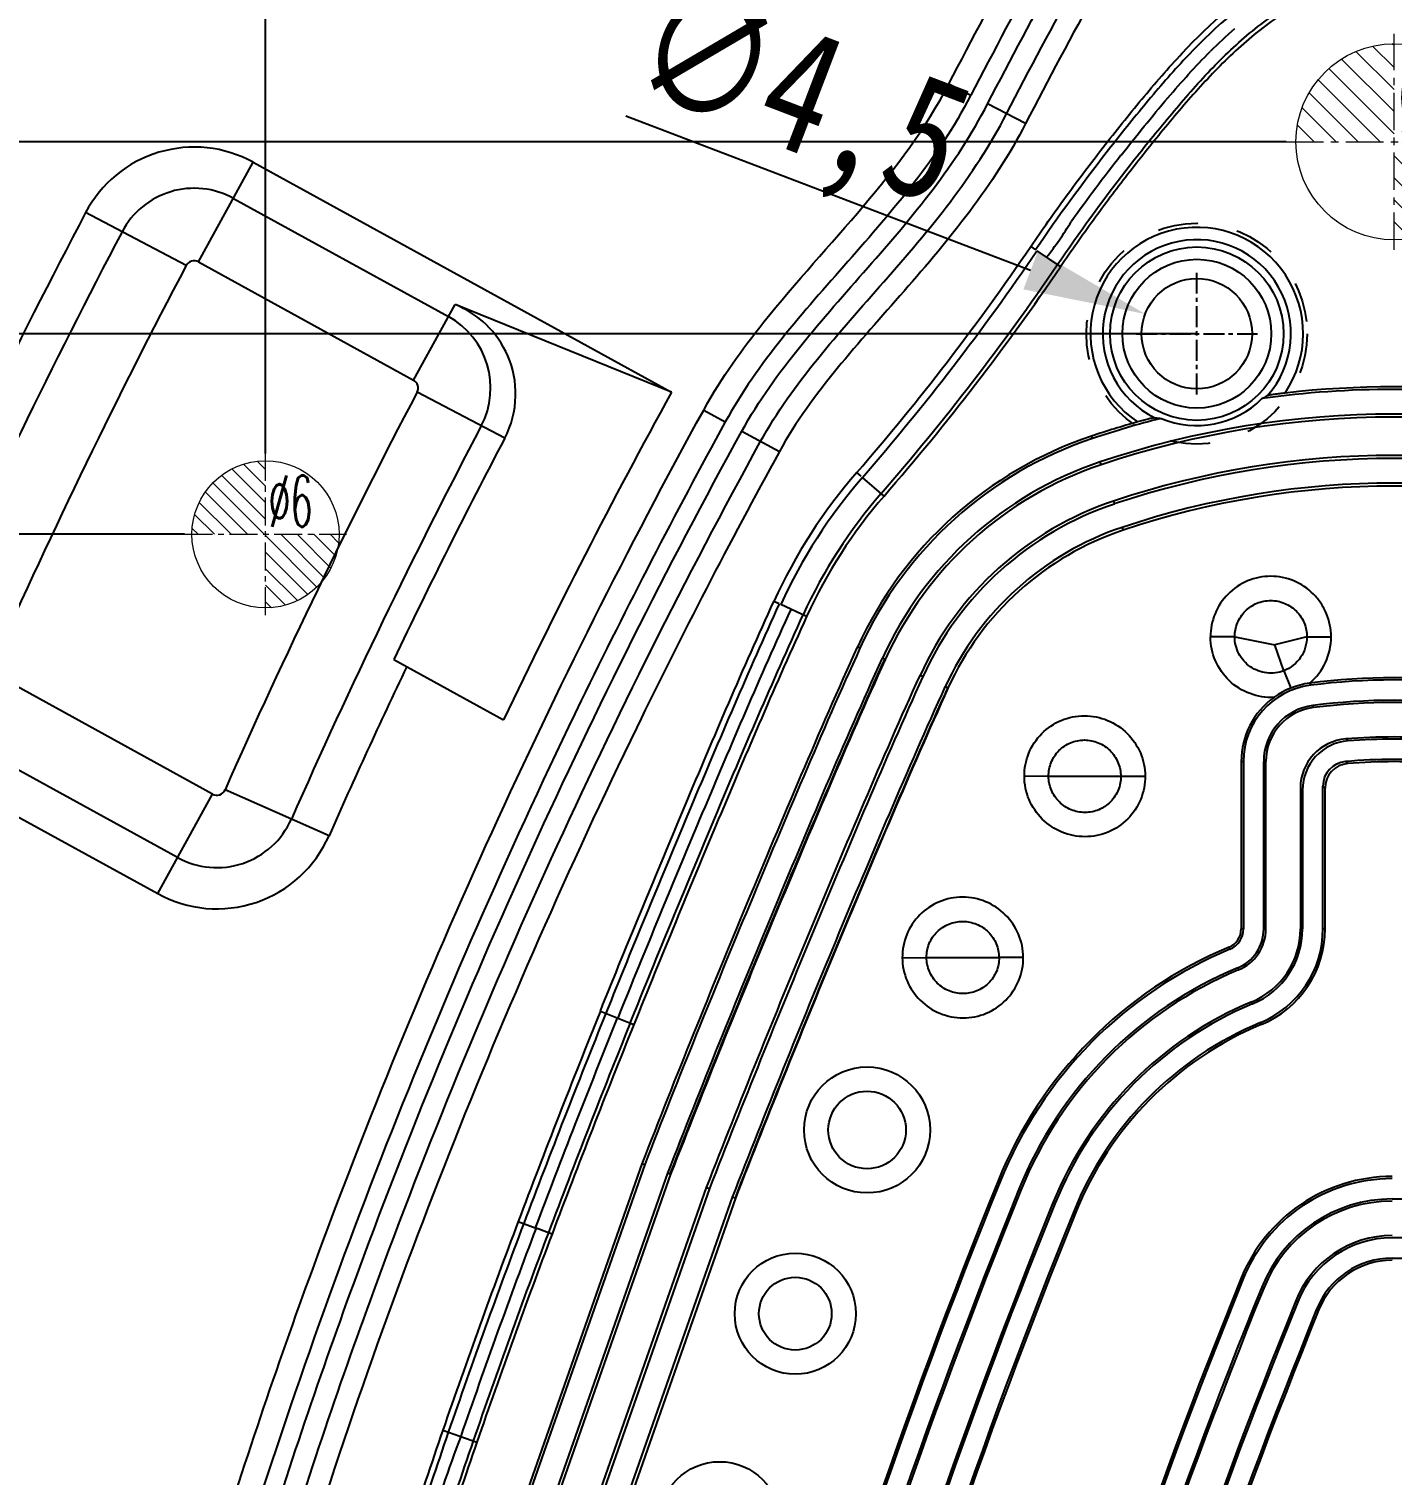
# Model space of a CAD drawing. Header units: millimetres. Extents: x 629 to 2024, y -4394 to 1386.
# Drawn here: x 1154.2 to 1209.7, y -1373.3 to -1314.3 of the extents above; entities that cross this region are included whole.
import ezdxf

# ---------------------------------------------------------------- set-up
doc = ezdxf.new("R2010")
doc.units = ezdxf.units.MM
doc.header["$LTSCALE"] = 16.335
doc.header["$PDMODE"] = 3
doc.header["$PDSIZE"] = 0.3125
doc.linetypes.add('CENTER', pattern=[0.6, 0.375, -0.075, 0.075, -0.075])
doc.linetypes.add('HIDDEN', pattern=[0.2, 0.1, -0.1])
doc.layers.get('0').update_dxf_attribs({"linetype": 'CONTINUOUS'})
doc.layers.get('Defpoints').update_dxf_attribs({"linetype": 'CONTINUOUS'})
doc.layers.add('DEFAULT_2', color=8, linetype='HIDDEN')
doc.layers.add('epin', color=13, linetype='CONTINUOUS', lineweight=9)
doc.styles.get("Standard").update_dxf_attribs({"font": 'txt', "width": 0.8})
doc.styles.add('TXT05', font='txt.shx', dxfattribs={"width": 0.5, "bigfont": 'gbcbig.shx'})
doc.dimstyles.new('副本 ISO-25-1', dxfattribs={"dimtxt": 5, "dimasz": 5, "dimexe": 0, "dimexo": 0, "dimgap": 0, "dimtad": 1, "dimtxsty": 'Standard', "dimcen": 0, "dimclrd": 4, "dimclre": 4, "dimclrt": 6, "dimazin": 0, "dimtfac": 1, "dimtofl": 0, "dimtmove": 0, "dimatfit": 3, "dimfxl": 0, "dimarcsym": 0})

# ---------------------------------------------------------------- blocks, each defined once
blk = doc.blocks.new('epin_ejp_6')
at = {"layer": 'epin'}
h = blk.add_hatch(dxfattribs=at)
h.set_pattern_fill('_ANSI31', color=123, scale=0.15, angle=90, style=0)
h.set_pattern_definition([(135, (735.3002, 266.8078), (-0.3367596, -0.3367596), [])])
h.paths.add_polyline_path([(0, 3, 0.414214), (-3, 0), (0, 0)])
h.paths.add_polyline_path([(3, 0), (0, 0), (0, -3, 0.414214)])
at = {"layer": 'epin', "color": 1, "linetype": 'CENTER', "ltscale": 0.186593}
for p, q in [((0, -3.3), (0, 3.3)), ((-3.3, 0), (3.3, 0))]:
    blk.add_line(p, q, dxfattribs=at)
at = {"layer": 'epin'}
blk.add_circle((0, 0), 3, dxfattribs=at)
at = {"layer": 'epin', "color": 6, "style": 'TXT05', "width": 0.5}
blk.add_text('%%c6', height=2.1, dxfattribs=at).set_placement((0.12, 0.3))
blk = doc.blocks.new('epin_ejp_8')
at = {"layer": 'epin'}
h = blk.add_hatch(dxfattribs=at)
h.set_pattern_fill('_ANSI31', color=123, scale=0.2, angle=90, style=0)
h.set_pattern_definition([(135, (-705.7219, 490.0809), (-0.4490128, -0.4490128), [])])
h.paths.add_polyline_path([(0, 4, 0.414214), (-4, 0), (0, 0)])
h.paths.add_polyline_path([(4, 0), (0, 0), (0, -4, 0.414214)])
at = {"layer": 'epin', "color": 1, "linetype": 'CENTER', "ltscale": 0.248791}
for p, q in [((0, -4.4), (0, 4.4)), ((-4.4, 0), (4.4, 0))]:
    blk.add_line(p, q, dxfattribs=at)
at = {"layer": 'epin'}
blk.add_circle((0, 0), 4, dxfattribs=at)
at = {"layer": 'epin', "color": 6, "style": 'TXT05', "width": 0.5}
blk.add_text('%%c8', height=2.8, dxfattribs=at).set_placement((0.16, 0.4))
blk = doc.blocks.new('*D378')
at = {"color": 4, "linetype": 'Continuous', "lineweight": -2}
blk.add_line((1178.486, -1317.854), (1194.993, -1324.151), dxfattribs=at)
at = {"color": 4}
blk.add_solid([(1195.29, -1323.372), (1194.696, -1324.929), (1199.664, -1325.933)], dxfattribs=at)
at = {"layer": 'Defpoints', "color": 0}
for p in [(1199.664, -1325.933), (1203.869, -1327.537)]:
    blk.add_point(p, dxfattribs=at)
at = {"color": 6, "insert": (1185.443, -1317.387), "char_height": 5, "attachment_point": 5, "rotation": 339.12099}
blk.add_mtext('∅4,5', dxfattribs=at)
blk = doc.blocks.new('*D401')
at = {"color": 4, "linetype": 'Continuous', "lineweight": -2}
blk.add_line((1209.806, -1266.46), (1209.806, -1253.053), dxfattribs=at)
at = {"layer": 'Defpoints', "color": 0}
for p in [(1209.806, -1255.053), (1209.806, -1266.46), (1209.806, -1420.914)]:
    blk.add_point(p, dxfattribs=at)
at = {"color": 6, "insert": (1207.306, -1254.053), "char_height": 5, "attachment_point": 5, "rotation": 90}
blk.add_mtext('0', dxfattribs=at)
blk = doc.blocks.new('*D410')
at = {"color": 4, "linetype": 'Continuous', "lineweight": -2}
blk.add_line((1160.506, -1334.914), (1101.076, -1334.914), dxfattribs=at)
at = {"layer": 'Defpoints', "color": 0}
for p in [(1107.743, -1334.914), (1160.506, -1334.914), (1209.806, -1420.914)]:
    blk.add_point(p, dxfattribs=at)
at = {"color": 6, "insert": (1104.409, -1332.414), "char_height": 5, "attachment_point": 5}
blk.add_mtext('86', dxfattribs=at)
blk = doc.blocks.new('*D411')
at = {"color": 4, "linetype": 'Continuous', "lineweight": -2}
blk.add_line((1201.766, -1326.735), (1092.409, -1326.735), dxfattribs=at)
at = {"layer": 'Defpoints', "color": 0}
for p in [(1107.743, -1326.735), (1201.766, -1326.735), (1209.806, -1420.914)]:
    blk.add_point(p, dxfattribs=at)
at = {"color": 6, "insert": (1100.076, -1323.818), "char_height": 5, "attachment_point": 5}
blk.add_mtext('94,18', dxfattribs=at)
blk = doc.blocks.new('*D412')
at = {"color": 4, "linetype": 'Continuous', "lineweight": -2}
blk.add_line((1205.406, -1318.914), (1099.076, -1318.914), dxfattribs=at)
at = {"layer": 'Defpoints', "color": 0}
for p in [(1107.743, -1318.914), (1205.406, -1318.914), (1209.806, -1420.914)]:
    blk.add_point(p, dxfattribs=at)
at = {"color": 6, "insert": (1103.409, -1316.414), "char_height": 5, "attachment_point": 5}
blk.add_mtext('102', dxfattribs=at)
blk = doc.blocks.new('*D413')
at = {"color": 4, "linetype": 'Continuous', "lineweight": -2}
blk.add_line((1181.506, -1300.914), (1099.076, -1300.914), dxfattribs=at)
at = {"layer": 'Defpoints', "color": 0}
for p in [(1107.743, -1300.914), (1181.506, -1300.914), (1209.806, -1420.914)]:
    blk.add_point(p, dxfattribs=at)
at = {"color": 6, "insert": (1103.409, -1298.414), "char_height": 5, "attachment_point": 5}
blk.add_mtext('120', dxfattribs=at)
blk = doc.blocks.new('*D414')
at = {"color": 4, "linetype": 'Continuous', "lineweight": -2}
blk.add_line((1141.803, -1280.914), (1099.076, -1280.914), dxfattribs=at)
at = {"layer": 'Defpoints', "color": 0}
for p in [(1107.743, -1280.914), (1141.803, -1280.914), (1209.806, -1420.914)]:
    blk.add_point(p, dxfattribs=at)
at = {"color": 6, "insert": (1103.409, -1278.414), "char_height": 5, "attachment_point": 5}
blk.add_mtext('140', dxfattribs=at)
blk = doc.blocks.new('*D428')
at = {"color": 4, "linetype": 'Continuous', "lineweight": -2}
blk.add_line((1184.806, -1297.614), (1184.806, -1248.386), dxfattribs=at)
at = {"layer": 'Defpoints', "color": 0}
for p in [(1184.806, -1255.053), (1184.806, -1297.614), (1209.806, -1420.914)]:
    blk.add_point(p, dxfattribs=at)
at = {"color": 6, "insert": (1182.306, -1251.719), "char_height": 5, "attachment_point": 5, "rotation": 90}
blk.add_mtext('25', dxfattribs=at)
blk = doc.blocks.new('*D408')
at = {"color": 4, "linetype": 'Continuous', "lineweight": -2}
blk.add_line((1163.806, -1331.614), (1163.806, -1248.386), dxfattribs=at)
at = {"layer": 'Defpoints', "color": 0}
for p in [(1163.806, -1255.053), (1163.806, -1331.614), (1209.806, -1420.914)]:
    blk.add_point(p, dxfattribs=at)
at = {"color": 6, "insert": (1161.306, -1251.719), "char_height": 5, "attachment_point": 5, "rotation": 90}
blk.add_mtext('46', dxfattribs=at)
blk = doc.blocks.new('*D409')
at = {"color": 4, "linetype": 'Continuous', "lineweight": -2}
blk.add_line((1139.806, -1277.545), (1139.806, -1249.053), dxfattribs=at)
at = {"layer": 'Defpoints', "color": 0}
for p in [(1139.806, -1255.053), (1139.806, -1277.545), (1209.806, -1420.914)]:
    blk.add_point(p, dxfattribs=at)
at = {"color": 6, "insert": (1137.306, -1252.053), "char_height": 5, "attachment_point": 5, "rotation": 90}
blk.add_mtext('70', dxfattribs=at)

msp = doc.modelspace()

# ---------------------------------------------------------------- linework, layer by layer
at = {"color": 7, "linetype": 'Continuous'}
for p, q in [((1191.661, -1316.554), (1192.554, -1317.016)), ((1192.554, -1317.016), (1192.533, -1317.056)), ((1194.785, -1318.171), (1193.239, -1317.37)), ((1161.073, -1323.808), (1163.307, -1319.748)), ((1163.307, -1319.748), (1180.352, -1329.125)), ((1162.497, -1321.219), (1171.261, -1326.04)), ((1160.572, -1323.958), (1156.473, -1321.799)), ((1194.996, -1323.185), (1195.193, -1323.319)), ((1195.25, -1323.358), (1196.211, -1324.011)), ((1161.073, -1323.808), (1169.837, -1328.628)), ((1169.837, -1328.628), (1171.534, -1325.543)), ((1180.352, -1329.125), (1171.534, -1325.543)), ((1173.555, -1330.997), (1169.985, -1329.12)), ((1181.666, -1329.848), (1182.548, -1330.331)), ((1183.224, -1330.702), (1184.751, -1331.539)), ((1197.51, -1331.009), (1197.477, -1330.909)), ((1197.868, -1332.079), (1197.829, -1331.962)), ((1188.089, -1332.547), (1187.909, -1332.391)), ((1189.018, -1333.354), (1188.14, -1332.592)), ((1198.365, -1333.561), (1198.404, -1333.677)), ((1198.723, -1334.63), (1198.762, -1334.747)), ((1184.742, -1337.751), (1184.525, -1337.652)), ((1185.862, -1338.262), (1184.805, -1337.779)), ((1203.311, -1339.094), (1204.939, -1339.417)), ((1206.252, -1339.094), (1204.939, -1339.417)), ((1205.319, -1340.474), (1204.939, -1339.417)), ((1206.252, -1339.094), (1207.24, -1339.092)), ((1169.034, -1340.018), (1173.51, -1342.48)), ((1188.035, -1339.552), (1187.939, -1339.509)), ((1189.062, -1340.019), (1188.95, -1339.968)), ((1205.319, -1340.474), (1205.598, -1341.181)), ((1161.645, -1345.503), (1152.851, -1340.665)), ((1190.597, -1340.716), (1190.486, -1340.666)), ((1191.608, -1341.176), (1191.512, -1341.132)), ((1206.5, -1341.892), (1206.511, -1341.979)), ((1160.221, -1348.091), (1151.427, -1343.254)), ((1207.835, -1343.255), (1207.93, -1343.335)), ((1150.618, -1344.725), (1159.412, -1349.562)), ((1203.575, -1344.172), (1203.575, -1351.003)), ((1203.575, -1344.172), (1203.663, -1344.172)), ((1203.663, -1344.172), (1203.663, -1351.003)), ((1204.493, -1351.003), (1204.493, -1344.172)), ((1204.493, -1344.172), (1204.58, -1344.172)), ((1204.58, -1351.003), (1204.58, -1344.172)), ((1207.825, -1344.176), (1207.916, -1344.257)), ((1166.396, -1347.201), (1162.157, -1345.33)), ((1195.723, -1344.776), (1194.736, -1344.783)), ((1195.723, -1344.776), (1198.67, -1344.776)), ((1198.67, -1344.776), (1199.658, -1344.769)), ((1205.987, -1345.257), (1205.987, -1351.003)), ((1206.075, -1345.338), (1205.987, -1345.257)), ((1206.905, -1351.003), (1206.905, -1345.177)), ((1206.992, -1345.258), (1206.905, -1345.177)), ((1206.992, -1351.003), (1206.992, -1345.258)), ((1159.412, -1349.562), (1161.645, -1345.503)), ((1206.075, -1345.338), (1206.075, -1351.003)), ((1203.663, -1351.003), (1203.575, -1351.003)), ((1204.58, -1351.003), (1204.493, -1351.003)), ((1206.075, -1351.003), (1205.987, -1351.003)), ((1206.992, -1351.003), (1206.905, -1351.003)), ((1203.114, -1351.826), (1203.08, -1351.745)), ((1189.762, -1352.173), (1190.749, -1352.166)), ((1190.749, -1352.166), (1193.705, -1352.166)), ((1194.692, -1352.159), (1193.705, -1352.166)), ((1203.432, -1352.592), (1203.466, -1352.673)), ((1204.04, -1354.053), (1204.006, -1353.972)), ((1177.457, -1354.348), (1178.82, -1354.897)), ((1204.358, -1354.819), (1204.392, -1354.9)), ((1172.05, -1380.857), (1179.163, -1360.57)), ((1179.262, -1360.606), (1172.15, -1380.889)), ((1179.163, -1360.57), (1179.262, -1360.605)), ((1173.105, -1381.202), (1180.205, -1360.955)), ((1180.32, -1360.997), (1173.222, -1381.24)), ((1180.204, -1360.955), (1180.303, -1360.991)), ((1180.303, -1360.991), (1180.32, -1360.997)), ((1174.708, -1381.726), (1181.786, -1361.539)), ((1181.902, -1361.582), (1174.825, -1381.765)), ((1181.786, -1361.54), (1181.902, -1361.581)), ((1193.746, -1361.302), (1193.665, -1361.269)), ((1194.515, -1361.613), (1194.597, -1361.646)), ((1175.78, -1382.077), (1182.844, -1361.931)), ((1182.96, -1361.973), (1175.897, -1382.115)), ((1182.844, -1361.931), (1182.943, -1361.967)), ((1182.943, -1361.967), (1182.96, -1361.973)), ((1195.982, -1362.206), (1195.901, -1362.173)), ((1209.724, -1362.009), (1211.817, -1362.009)), ((1174.109, -1362.922), (1174.802, -1363.183)), ((1196.752, -1362.517), (1196.833, -1362.55)), ((1175.484, -1363.44), (1174.834, -1363.195)), ((1211.817, -1363.592), (1209.724, -1363.592)), ((1209.724, -1364.421), (1211.817, -1364.421)), ((1203.643, -1365.298), (1203.562, -1365.265)), ((1204.412, -1365.608), (1204.494, -1365.641)), ((1205.881, -1366.199), (1205.799, -1366.166)), ((1206.65, -1366.509), (1206.732, -1366.541)), ((1171.032, -1371.44), (1171.732, -1371.681)), ((1171.764, -1371.692), (1172.421, -1371.918))]:
    msp.add_line(p, q, dxfattribs=at)
at = {"color": 1, "linetype": 'CENTER', "ltscale": 0.139945}
for p, q in [((1201.766, -1329.21), (1201.766, -1324.26)), ((1199.291, -1326.735), (1204.241, -1326.735))]:
    msp.add_line(p, q, dxfattribs=at)
at = {"color": 7, "linetype": 'Continuous'}
for centre, radius in [((1201.766, -1326.735), 3.534), ((1201.766, -1326.735), 3.032), ((1188.326, -1359.196), 2.569), ((1188.326, -1359.196), 1.581), ((1185.4, -1366.685), 2.469), ((1185.4, -1366.685), 1.482), ((1182.317, -1375.188), 2.469)]:
    msp.add_circle(centre, radius, dxfattribs=at)
at = {"color": 2, "linetype": 'Continuous'}
msp.add_circle((1201.766, -1326.735), 2.25, dxfattribs=at)
at = {"color": 7, "linetype": 'Continuous'}
for centre, radius, start, end in [((1160.897, -1324.129), 5, 61.18495, 152.22961), ((1258.34, -1366.302), 75.853, 141.86737, 144.42476), ((1160.897, -1324.129), 3.321, 61.18495, 152.22961), ((1403.555, -1451.908), 279.245, 152.22961, 155.9958), ((1403.555, -1451.908), 277.566, 152.22961, 155.9958), ((1201.766, -1326.735), 4.336, 326.07584, 236.11576), ((1201.766, -1326.735), 3.834, 318.78783, 243.40377), ((1113.357, -1267.664), 98.729, 319.03533, 325.78127), ((1113.357, -1267.664), 99.036, 319.03533, 325.78127), ((1403.555, -1451.908), 274.612, 152.22961, 155.9958), ((1160.897, -1324.129), 0.367, 61.18495, 152.22961), ((1113.357, -1267.664), 100.04, 319.03533, 325.78127), ((1113.357, -1267.664), 100.198, 319.03533, 325.78127), ((1169.66, -1328.95), 3.321, 332.26915, 61.18495), ((1169.66, -1328.95), 0.367, 332.26915, 61.18495), ((1403.555, -1451.908), 263.878, 152.26915, 156.17831), ((1403.555, -1451.908), 254.745, 151.18495, 154.56061), ((1201.766, -1326.735), 3.746, 247.16557, 315.02603), ((1209.806, -1367.731), 38.726, 81.99901, 98.00099), ((1200.467, -1321.465), 8.847, 296.51043, 298.22022), ((1209.806, -1367.731), 38.831, 83.43146, 96.56854), ((1197.955, -1338.781), 18.577, 150.97646, 151.25903), ((1403.555, -1451.908), 260.924, 152.26915, 156.17831), ((1209.806, -1367.731), 38.831, 105.62306, 108.51331), ((1209.806, -1367.731), 38.726, 104.19061, 108.51331), ((1209.806, -1367.731), 37.721, 71.48706, 108.51331), ((1209.806, -1367.731), 37.598, 71.48706, 108.51331), ((1200.989, -1321.263), 8.949, 263.97796, 265.66831), ((1403.555, -1451.908), 259.845, 152.26915, 154.49429), ((1202.584, -1346.162), 16.085, 108.51331, 155.56827), ((1202.584, -1346.162), 15.979, 108.51331, 155.56827), ((1209.806, -1367.731), 36.035, 71.48706, 108.51331), ((1202.584, -1346.162), 14.975, 108.51331, 155.56827), ((1202.584, -1346.162), 14.852, 108.51331, 155.56827), ((1209.806, -1367.731), 35.912, 71.48706, 108.51331), ((1204.424, -1346.729), 21.871, 139.03533, 155.4787), ((1204.424, -1346.729), 21.564, 139.03533, 155.4787), ((1209.806, -1367.731), 34.907, 71.48706, 108.51331), ((1209.806, -1367.731), 34.784, 71.48706, 108.51331), ((1204.424, -1346.729), 20.56, 139.03533, 155.4787), ((1204.424, -1346.729), 20.401, 139.03533, 155.4787), ((1202.584, -1346.162), 13.288, 108.51331, 155.56827), ((1202.584, -1346.162), 13.165, 108.51331, 155.56827), ((1202.584, -1346.162), 12.161, 108.51331, 155.56827), ((1202.584, -1346.162), 12.038, 108.51331, 155.56827), ((1203.319, -1541.359), 202.265, 90.00238, 90.28203), ((1204.768, -1339.098), 2.472, 310.26741, 0.14238), ((1403.555, -1451.908), 259.245, 154.50195, 156.17831), ((1206.791, -1344.172), 3.128, 97.29284, 180), ((1206.744, -1344.054), 3.093, 97.03302, 126.23419), ((1209.806, -1367.731), 26.967, 82.6692, 97.33067), ((1209.806, -1367.731), 26.88, 82.70716, 97.29284), ((1206.791, -1344.172), 3.216, 125.67, 180), ((1209.806, -1367.731), 26.05, 82.70716, 97.29284), ((1209.806, -1367.731), 25.962, 82.70716, 97.29284), ((1206.791, -1344.172), 2.299, 97.29284, 180), ((1206.791, -1344.172), 2.211, 97.29284, 180), ((1207.996, -1345.257), 2.009, 94.59711, 180.00827), ((1208.084, -1345.338), 2.009, 94.39052, 180.00835), ((1209.806, -1367.731), 24.555, 85.39497, 94.60503), ((1209.806, -1367.731), 24.468, 85.60147, 94.39853), ((1209.806, -1367.731), 23.638, 85.19137, 94.80863), ((1207.909, -1345.177), 1.004, 94.79934, 180.00951), ((1207.997, -1345.258), 1.004, 94.59427, 180.00961), ((1209.806, -1367.731), 23.55, 85.39634, 94.60366), ((1161.822, -1345.181), 0.367, 241.18495, 336.17831), ((1161.822, -1345.181), 3.321, 241.18495, 336.17831), ((1161.822, -1345.181), 5, 241.18495, 336.17831), ((1202.771, -1351.003), 0.804, 292.57182, 360), ((1202.771, -1351.003), 0.892, 292.57182, 0), ((1202.771, -1351.003), 1.721, 292.57182, 0), ((1202.771, -1351.003), 1.809, 292.57182, 360), ((1202.771, -1351.003), 3.216, 292.57182, 360), ((1202.771, -1351.003), 3.304, 292.57182, 0), ((1202.771, -1351.003), 4.133, 292.57182, 0), ((1202.771, -1351.003), 4.221, 292.57182, 360), ((1209.724, -1367.729), 17.31, 112.57182, 158.08924), ((1209.724, -1367.729), 17.222, 112.57182, 158.08974), ((1209.724, -1367.729), 16.393, 112.57182, 158.09464), ((1209.724, -1367.729), 16.305, 112.57182, 158.09518), ((1209.724, -1367.729), 14.898, 112.57182, 158.10449), ((1209.724, -1367.729), 14.81, 112.57182, 158.10512), ((1556.983, -1507.467), 409.25, 158.02853, 159.31713), ((1556.984, -1507.467), 409.012, 158.0285, 159.3171), ((1597.497, -1523.538), 452.094, 158.06058, 158.65302), ((1556.986, -1507.468), 407.943, 158.02838, 159.31706), ((1556.987, -1507.468), 407.785, 158.02837, 159.31705), ((1209.724, -1367.729), 13.981, 112.57182, 158.11133), ((1209.724, -1367.729), 13.893, 112.57182, 158.11202), ((1539.267, -1500.67), 389.535, 158.66811, 159.33195), ((1209.724, -1367.729), 6.637, 90.00026, 158.21089), ((1209.724, -1367.729), 6.549, 90.00028, 158.21304), ((1434.533, -1459.105), 259.979, 157.89397, 171.43195), ((1434.533, -1459.105), 259.892, 157.89393, 171.43195), ((1434.533, -1459.105), 259.062, 157.89362, 171.43195), ((1434.533, -1459.105), 258.974, 157.89358, 171.43195), ((1434.533, -1459.105), 257.567, 157.89302, 171.43195), ((1434.533, -1459.105), 257.48, 157.89298, 171.43195), ((1209.724, -1367.729), 5.719, 90.00044, 158.23578), ((1209.724, -1367.729), 5.632, 90.00046, 158.23848), ((1463.862, -1472.413), 309.75, 159.29954, 160.97504), ((1464.021, -1472.47), 309.681, 159.29995, 160.9745), ((1434.533, -1459.105), 256.65, 157.89264, 171.43195), ((1434.533, -1459.105), 256.562, 157.8926, 171.43195), ((1464.021, -1472.47), 309.145, 159.2999, 160.97443), ((1467.739, -1473.825), 312.564, 159.30834, 160.96168), ((1467.739, -1473.826), 312.406, 159.30832, 160.96163), ((1209.724, -1367.729), 4.225, 90.00054, 158.29271), ((1209.724, -1367.729), 4.137, 90.00056, 158.29699), ((1209.724, -1367.729), 3.307, 90.00091, 158.34557), ((1209.724, -1367.729), 3.22, 90.00096, 158.35179), ((1434.533, -1459.105), 249.306, 157.88884, 171.43195), ((1434.533, -1459.105), 249.219, 157.88879, 171.43195), ((1434.533, -1459.105), 248.389, 157.88823, 171.43195), ((1434.533, -1459.105), 248.301, 157.88817, 171.43195), ((1434.533, -1459.105), 246.894, 157.8871, 171.43195), ((1434.533, -1459.105), 246.807, 157.88703, 171.43195), ((1434.533, -1459.105), 245.977, 157.8863, 171.43195), ((1434.533, -1459.105), 245.889, 157.88621, 171.43195), ((1398.524, -1449.879), 240.635, 160.97599, 163.04586), ((1398.524, -1449.879), 240.397, 160.97587, 163.04583), ((1218.343, -1389.476), 49.859, 159.10321, 163.96431), ((1395.614, -1448.943), 236.268, 160.96039, 163.05714), ((1398.525, -1449.879), 239.167, 160.97569, 163.04567)]:
    msp.add_arc(centre, radius, start, end, dxfattribs=at)
for points, knots in [([(1191.661, -1316.554), (1192.61, -1314.721), (1194.551, -1311.077), (1197.089, -1306.585), (1199.189, -1303.031), (1200.799, -1300.387), (1202.444, -1297.761), (1203.547, -1296.014), (1204.12, -1295.153)], [0, 0, 0, 0, 0.249926, 0.499875, 0.624828, 0.749808, 0.874744, 1, 1, 1, 1]), ([(1204.957, -1295.71), (1204.389, -1296.564), (1203.291, -1298.302), (1201.655, -1300.914), (1200.051, -1303.548), (1197.959, -1307.087), (1195.431, -1311.561), (1193.499, -1315.19), (1192.554, -1317.016)], [0, 0, 0, 0, 0.124871, 0.249906, 0.374917, 0.499944, 0.749965, 1, 1, 1, 1]), ([(1193.239, -1317.37), (1194.181, -1315.552), (1196.106, -1311.936), (1198.625, -1307.478), (1200.709, -1303.952), (1202.307, -1301.327), (1203.938, -1298.723), (1205.032, -1296.99), (1205.599, -1296.137)], [0, 0, 0, 0, 0.249967, 0.499942, 0.62492, 0.749912, 0.874888, 1, 1, 1, 1]), ([(1194.012, -1317.771), (1194.95, -1315.958), (1196.869, -1312.355), (1199.379, -1307.913), (1201.456, -1304.399), (1203.048, -1301.784), (1204.672, -1299.191), (1205.76, -1297.467), (1206.324, -1296.619)], [0, 0, 0, 0, 0.250062, 0.5001, 0.625154, 0.750171, 0.875223, 1, 1, 1, 1]), ([(1207.049, -1297.101), (1206.487, -1297.946), (1205.402, -1299.664), (1203.785, -1302.247), (1202.199, -1304.852), (1200.131, -1308.352), (1197.631, -1312.777), (1195.719, -1316.365), (1194.785, -1318.171)], [0, 0, 0, 0, 0.124868, 0.249903, 0.374913, 0.499945, 0.749965, 1, 1, 1, 1]), ([(1194.996, -1323.185), (1195.466, -1322.494), (1196.427, -1321.126), (1197.941, -1319.127), (1199.512, -1317.171), (1201.685, -1314.646), (1204.215, -1312.377), (1207.296, -1311.025), (1208.973, -1310.777), (1209.806, -1310.783)], [0, 0, 0, 0, 0.125182, 0.250362, 0.375542, 0.500718, 0.750237, 0.875181, 1, 1, 1, 1]), ([(1209.805, -1311.022), (1208.961, -1311.015), (1207.268, -1311.277), (1204.207, -1312.674), (1201.727, -1314.951), (1199.596, -1317.445), (1197.554, -1319.993), (1196.11, -1321.971), (1195.193, -1323.319)], [0, 0, 0, 0, 0.12793, 0.254982, 0.505248, 0.629225, 0.752809, 1, 1, 1, 1]), ([(1196.08, -1323.922), (1196.971, -1322.612), (1198.373, -1320.69), (1200.351, -1318.216), (1201.887, -1316.412), (1203.542, -1314.739), (1205.405, -1313.322), (1207.508, -1312.334), (1209.046, -1312.087), (1209.806, -1312.094)], [0, 0, 0, 0, 0.253307, 0.380015, 0.506331, 0.631891, 0.755697, 0.878442, 1, 1, 1, 1]), ([(1209.806, -1312.253), (1209.032, -1312.245), (1207.472, -1312.506), (1205.363, -1313.535), (1203.519, -1314.973), (1201.894, -1316.643), (1200.389, -1318.42), (1198.938, -1320.24), (1197.538, -1322.1), (1196.647, -1323.37), (1196.211, -1324.011)], [0, 0, 0, 0, 0.124806, 0.249725, 0.374763, 0.499803, 0.624861, 0.749906, 0.874952, 1, 1, 1, 1]), ([(1181.711, -1329.768), (1182.399, -1328.526), (1184.449, -1325.661), (1188.219, -1321.646), (1190.732, -1318.348), (1191.661, -1316.554)], [0, 0, 0, 0, 0.257079, 0.63397, 1, 1, 1, 1]), ([(1192.533, -1317.056), (1191.884, -1318.302), (1190.305, -1320.638), (1186.672, -1324.807), (1183.867, -1327.926), (1182.548, -1330.331)], [0, 0, 0, 0, 0.253519, 0.505028, 1, 1, 1, 1]), ([(1183.224, -1330.702), (1183.901, -1329.467), (1185.568, -1327.186), (1188.355, -1324.059), (1191.076, -1320.911), (1192.606, -1318.592), (1193.239, -1317.37)], [0, 0, 0, 0, 0.252998, 0.50396, 0.752936, 1, 1, 1, 1]), ([(1183.987, -1331.121), (1184.64, -1329.93), (1186.272, -1327.703), (1189.031, -1324.609), (1191.789, -1321.415), (1193.357, -1319.036), (1194.012, -1317.771)], [0, 0, 0, 0, 0.243458, 0.491975, 0.744367, 1, 1, 1, 1]), ([(1194.785, -1318.171), (1194.135, -1319.425), (1192.589, -1321.799), (1189.852, -1325), (1187.074, -1328.101), (1185.411, -1330.334), (1184.751, -1331.539)], [0, 0, 0, 0, 0.253179, 0.504658, 0.753889, 1, 1, 1, 1]), ([(1173.555, -1330.997), (1173.831, -1330.473), (1174.131, -1329.315), (1173.799, -1327.633), (1172.881, -1326.304), (1172, -1325.732), (1171.534, -1325.543)], [0, 0, 0, 0, 0.273279, 0.528973, 0.768085, 1, 1, 1, 1]), ([(1205.365, -1329.155), (1205.288, -1329.164), (1205.139, -1329.182), (1204.931, -1329.211), (1204.779, -1329.233), (1204.691, -1329.251), (1204.66, -1329.256), (1204.651, -1329.261)], [0, 0, 0, 0, 0.322074, 0.622571, 0.870986, 0.957065, 1, 1, 1, 1]), ([(1161.633, -1377.027), (1162.892, -1372.939), (1168.355, -1356.728), (1175.5, -1341.092), (1181.666, -1329.848)], [0, 0, 0, 0, 0.250147, 1, 1, 1, 1]), ([(1182.548, -1330.331), (1180.499, -1334.068), (1172.673, -1349.199), (1166.35, -1365.115), (1162.594, -1377.323)], [0, 0, 0, 0, 0.25018, 1, 1, 1, 1]), ([(1200.05, -1330.163), (1200.04, -1330.162), (1200.009, -1330.17), (1199.92, -1330.186), (1199.771, -1330.223), (1199.568, -1330.274), (1199.424, -1330.314), (1199.349, -1330.334)], [0, 0, 0, 0, 0.042919, 0.128969, 0.377398, 0.677912, 1, 1, 1, 1]), ([(1163.331, -1377.55), (1164.581, -1373.49), (1170.006, -1357.394), (1177.102, -1341.868), (1183.224, -1330.702)], [0, 0, 0, 0, 0.250136, 1, 1, 1, 1]), ([(1164.163, -1377.806), (1165.408, -1373.76), (1170.815, -1357.72), (1177.886, -1342.248), (1183.988, -1331.121)], [0, 0, 0, 0, 0.250108, 1, 1, 1, 1]), ([(1184.751, -1331.539), (1182.722, -1335.238), (1174.975, -1350.219), (1168.714, -1365.976), (1164.995, -1378.062)], [0, 0, 0, 0, 0.25018, 1, 1, 1, 1]), ([(1207.24, -1339.092), (1207.236, -1338.771), (1207.144, -1338.283), (1206.835, -1337.716), (1206.429, -1337.214), (1205.744, -1336.754), (1204.778, -1336.561), (1203.81, -1336.754), (1202.994, -1337.307), (1202.447, -1338.127), (1202.322, -1338.776), (1202.323, -1339.096)], [0, 0, 0, 0, 0.124892, 0.18767, 0.250454, 0.3753, 0.500225, 0.625165, 0.750047, 0.875039, 1, 1, 1, 1]), ([(1177.456, -1354.348), (1178.585, -1351.545), (1180.896, -1345.96), (1183.271, -1340.401), (1184.525, -1337.652)], [0, 0, 0, 0, 0.500003, 1, 1, 1, 1]), ([(1203.311, -1339.094), (1203.31, -1338.902), (1203.384, -1338.513), (1203.711, -1338.02), (1204.202, -1337.689), (1204.783, -1337.574), (1205.361, -1337.693), (1205.771, -1337.969), (1206.012, -1338.271), (1206.201, -1338.608), (1206.252, -1338.902), (1206.252, -1339.094)], [0, 0, 0, 0, 0.12499, 0.250102, 0.37517, 0.500177, 0.625068, 0.749873, 0.812575, 0.875259, 1, 1, 1, 1]), ([(1184.742, -1337.751), (1183.489, -1340.499), (1181.115, -1346.055), (1178.805, -1351.636), (1177.678, -1354.437)], [0, 0, 0, 0, 0.500121, 1, 1, 1, 1]), ([(1178.175, -1354.637), (1179.301, -1351.839), (1181.608, -1346.265), (1183.978, -1340.717), (1185.23, -1337.973)], [0, 0, 0, 0, 0.500082, 1, 1, 1, 1]), ([(1178.673, -1354.837), (1179.797, -1352.042), (1182.101, -1346.476), (1184.468, -1340.936), (1185.718, -1338.196)], [0, 0, 0, 0, 0.500134, 1, 1, 1, 1]), ([(1185.862, -1338.262), (1184.613, -1341.001), (1182.246, -1346.539), (1179.944, -1352.103), (1178.82, -1354.897)], [0, 0, 0, 0, 0.499997, 1, 1, 1, 1]), ([(1204.916, -1341.559), (1204.585, -1341.577), (1203.909, -1341.474), (1203.044, -1340.933), (1202.465, -1340.096), (1202.319, -1339.427), (1202.323, -1339.096)], [0, 0, 0, 0, 0.250098, 0.500117, 0.750016, 1, 1, 1, 1]), ([(1205.319, -1340.474), (1205.098, -1340.561), (1204.606, -1340.625), (1203.917, -1340.361), (1203.43, -1339.81), (1203.311, -1339.33), (1203.311, -1339.094)], [0, 0, 0, 0, 0.250504, 0.500589, 0.750432, 1, 1, 1, 1]), ([(1206.252, -1339.094), (1206.253, -1339.385), (1206.076, -1339.98), (1205.589, -1340.368), (1205.319, -1340.474)], [0, 0, 0, 0, 0.500075, 1, 1, 1, 1]), ([(1179.163, -1360.57), (1180.541, -1357.025), (1182.685, -1351.738), (1185.635, -1344.728), (1187.153, -1341.24), (1187.939, -1339.509)], [0, 0, 0, 0, 0.499993, 0.75, 1, 1, 1, 1]), ([(1188.035, -1339.552), (1187.249, -1341.283), (1185.732, -1344.769), (1182.783, -1351.778), (1180.64, -1357.063), (1179.262, -1360.606)], [0, 0, 0, 0, 0.25, 0.500007, 1, 1, 1, 1]), ([(1180.205, -1360.955), (1181.578, -1357.423), (1183.715, -1352.154), (1186.654, -1345.168), (1188.167, -1341.693), (1188.95, -1339.968)], [0, 0, 0, 0, 0.499993, 0.75, 1, 1, 1, 1]), ([(1180.303, -1360.991), (1181.676, -1357.461), (1183.812, -1352.195), (1186.751, -1345.212), (1188.262, -1341.737), (1189.046, -1340.012)], [0, 0, 0, 0, 0.499916, 0.749876, 1, 1, 1, 1]), ([(1189.062, -1340.019), (1188.279, -1341.743), (1186.767, -1345.217), (1183.829, -1352.2), (1181.693, -1357.467), (1180.32, -1360.997)], [0, 0, 0, 0, 0.25, 0.500007, 1, 1, 1, 1]), ([(1181.786, -1361.539), (1183.153, -1358.027), (1185.278, -1352.787), (1188.202, -1345.838), (1189.706, -1342.381), (1190.486, -1340.666)], [0, 0, 0, 0, 0.499993, 0.75, 1, 1, 1, 1]), ([(1190.597, -1340.716), (1189.818, -1342.432), (1188.315, -1345.887), (1185.392, -1352.833), (1183.268, -1358.071), (1181.902, -1361.582)], [0, 0, 0, 0, 0.25, 0.500007, 1, 1, 1, 1]), ([(1182.844, -1361.931), (1184.206, -1358.43), (1186.324, -1353.209), (1189.237, -1346.286), (1190.736, -1342.842), (1191.512, -1341.132)], [0, 0, 0, 0, 0.499993, 0.75, 1, 1, 1, 1]), ([(1191.608, -1341.175), (1190.833, -1342.881), (1189.337, -1346.322), (1186.424, -1353.243), (1184.305, -1358.466), (1182.943, -1361.967)], [0, 0, 0, 0, 0.249453, 0.499663, 1, 1, 1, 1]), ([(1191.624, -1341.183), (1190.848, -1342.892), (1189.349, -1346.335), (1186.438, -1353.256), (1184.321, -1358.474), (1182.96, -1361.973)], [0, 0, 0, 0, 0.25, 0.500007, 1, 1, 1, 1]), ([(1206.366, -1340.984), (1206.372, -1340.99), (1206.395, -1341.013), (1206.392, -1341.047), (1206.394, -1341.069)], [0, 0, 0, 0, 0.28698, 1, 1, 1, 1]), ([(1194.736, -1344.783), (1194.731, -1344.462), (1194.858, -1343.814), (1195.4, -1342.992), (1196.217, -1342.44), (1197.184, -1342.246), (1198.152, -1342.438), (1198.971, -1342.986), (1199.524, -1343.801), (1199.657, -1344.449), (1199.658, -1344.769)], [0, 0, 0, 0, 0.124943, 0.249919, 0.37487, 0.499878, 0.6249, 0.749902, 0.87496, 1, 1, 1, 1]), ([(1195.723, -1344.776), (1195.722, -1344.585), (1195.796, -1344.198), (1196.118, -1343.705), (1196.607, -1343.375), (1197.186, -1343.259), (1197.765, -1343.376), (1198.257, -1343.704), (1198.588, -1344.195), (1198.669, -1344.583), (1198.67, -1344.776)], [0, 0, 0, 0, 0.124551, 0.249191, 0.373927, 0.498798, 0.623832, 0.749034, 0.874548, 1, 1, 1, 1]), ([(1199.658, -1344.769), (1199.662, -1345.089), (1199.536, -1345.738), (1198.994, -1346.56), (1198.176, -1347.112), (1197.209, -1347.306), (1196.242, -1347.114), (1195.422, -1346.565), (1194.869, -1345.751), (1194.737, -1345.103), (1194.736, -1344.783)], [0, 0, 0, 0, 0.124943, 0.249918, 0.374869, 0.499878, 0.6249, 0.749901, 0.87496, 1, 1, 1, 1]), ([(1198.67, -1344.776), (1198.672, -1344.967), (1198.597, -1345.354), (1198.275, -1345.846), (1197.786, -1346.177), (1197.207, -1346.292), (1196.628, -1346.177), (1196.135, -1345.848), (1195.805, -1345.357), (1195.724, -1344.969), (1195.723, -1344.776)], [0, 0, 0, 0, 0.124542, 0.249174, 0.373896, 0.498763, 0.623785, 0.748976, 0.874508, 1, 1, 1, 1]), ([(1194.693, -1352.159), (1194.693, -1351.839), (1194.556, -1351.192), (1194.005, -1350.377), (1193.182, -1349.832), (1192.215, -1349.641), (1191.248, -1349.833), (1190.43, -1350.384), (1189.883, -1351.203), (1189.759, -1351.852), (1189.762, -1352.173)], [0, 0, 0, 0, 0.12501, 0.249979, 0.375043, 0.500057, 0.625015, 0.749938, 0.874952, 1, 1, 1, 1]), ([(1190.749, -1352.166), (1190.747, -1351.973), (1190.824, -1351.583), (1191.153, -1351.091), (1191.648, -1350.765), (1192.229, -1350.655), (1192.807, -1350.773), (1193.296, -1351.101), (1193.624, -1351.589), (1193.704, -1351.975), (1193.705, -1352.166)], [0, 0, 0, 0, 0.125461, 0.251067, 0.376279, 0.501348, 0.626223, 0.750936, 0.875521, 1, 1, 1, 1]), ([(1189.762, -1352.173), (1189.762, -1352.493), (1189.896, -1353.141), (1190.45, -1353.954), (1191.271, -1354.5), (1192.238, -1354.691), (1193.206, -1354.499), (1194.024, -1353.948), (1194.571, -1353.129), (1194.695, -1352.48), (1194.693, -1352.159)], [0, 0, 0, 0, 0.12499, 0.250028, 0.37498, 0.500008, 0.625012, 0.749964, 0.874996, 1, 1, 1, 1]), ([(1193.705, -1352.166), (1193.707, -1352.358), (1193.632, -1352.747), (1193.304, -1353.238), (1192.812, -1353.564), (1192.232, -1353.677), (1191.653, -1353.561), (1191.161, -1353.234), (1190.831, -1352.745), (1190.75, -1352.358), (1190.749, -1352.166)], [0, 0, 0, 0, 0.12495, 0.249952, 0.374914, 0.4999, 0.624913, 0.749877, 0.874984, 1, 1, 1, 1])]:
    msp.add_open_spline(points, degree=3, knots=knots, dxfattribs=at)
for points in [[(1203.3, -1314.311), (1202.959, -1314.606), (1202.631, -1314.915), (1202.312, -1315.233)], [(1200.59, -1317.116), (1201.142, -1316.469), (1201.71, -1315.834), (1202.312, -1315.233)], [(1198.676, -1319.464), (1199.299, -1318.669), (1199.934, -1317.883), (1200.59, -1317.116)], [(1195.636, -1323.621), (1196.001, -1323.159), (1196.348, -1322.68), (1196.64, -1322.169)]]:
    msp.add_open_spline(points, degree=3, dxfattribs=at)
at = {"layer": 'DEFAULT_2', "color": 8, "linetype": 'HIDDEN'}
msp.add_circle((1201.766, -1326.735), 4.5, dxfattribs=at)

# ---------------------------------------------------------------- block references
at = {"layer": 'epin'}
for name, p in [('epin_ejp_8', (1209.806, -1318.914)), ('epin_ejp_6', (1163.806, -1334.914))]:
    msp.add_blockref(name, p, dxfattribs=at)

# ---------------------------------------------------------------- dimensions: what is measured, and where the dimension line sits
for feature_location, offset, dtype, origin, picture, middle in [((1163.806, -1331.614), (0, 76.561), 1, (1209.806, -1420.914), '*D408', (1161.306, -1251.719)), ((1184.806, -1297.614), (0, 42.561), 1, (1209.806, -1420.914), '*D428', (1182.306, -1251.719)), ((1139.806, -1277.545), (0, 22.493), 1, (1209.806, -1420.914), '*D409', (1137.306, -1252.053)), ((1209.806460969, -1266.460065026), (0, 11.407388884), 1, (1209.806460969, -1420.913510421), '*D401', (1207.306460969, -1254.052676141)), ((1141.803, -1280.914), (-34.061, 0), 0, (1209.806, -1420.914), '*D414', (1103.409, -1278.414)), ((1181.506, -1300.914), (-73.764, 0), 0, (1209.806, -1420.914), '*D413', (1103.409, -1298.414)), ((1205.406, -1318.914), (-97.664, 0), 0, (1209.806, -1420.914), '*D412', (1103.409, -1316.414)), ((1201.766, -1326.735), (-94.024, 0), 0, (1209.806, -1420.914), '*D411', (1100.076, -1323.818)), ((1160.506, -1334.914), (-52.764, 0), 0, (1209.806, -1420.914), '*D410', (1104.409, -1332.414))]:
    dim = msp.add_ordinate_dim(feature_location=feature_location, offset=offset, dtype=dtype, origin=origin, dimstyle='副本 ISO-25-1', override={"dimfxl": 1.25, "dimarcsym": 1})
    dim.commit()
    dim.dimension.update_dxf_attribs({"geometry": picture, "text_midpoint": middle})
dim = msp.add_diameter_dim_2p(p1=(1203.869, -1327.537), p2=(1199.664, -1325.933), dimstyle='副本 ISO-25-1', override={"dimfxl": 1.25, "dimarcsym": 1})
dim.commit()
dim.dimension.update_dxf_attribs({"geometry": '*D378', "text_midpoint": (1185.443, -1317.387)})

doc.saveas('drawing.dxf')
